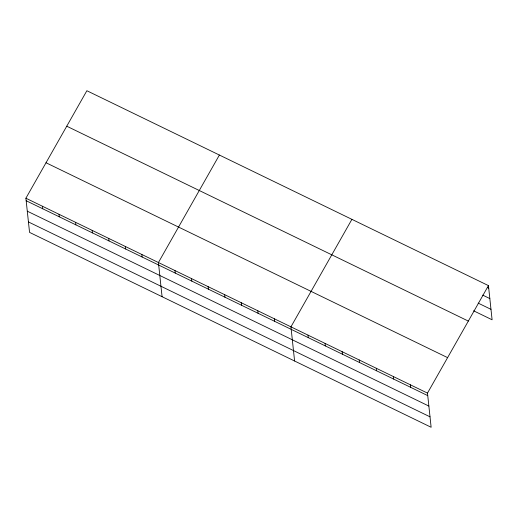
<?xml version="1.0" encoding="UTF-8"?>
<svg xmlns="http://www.w3.org/2000/svg" width="518" height="518" viewBox="0 0 518 518"><rect width="100%" height="100%" fill="white"/><g stroke="black" fill="none" stroke-linecap="round" stroke-linejoin="round"><path stroke-width="0.78" d="M488.448 285.612L427.48 393.104L431.131 427.272L29.552 232.388L25.9 198.219L86.869 90.728L488.448 285.612L492.1 319.781L473.614 310.806M219.392 155.037L158.424 262.535L162.076 296.704M351.91 219.347L290.941 326.845L294.593 361.014M487.296 287.438L488.72 288.131M482.724 295.124L489.834 298.575M478.185 303.121L490.986 309.337M66.751 126.198L468.33 321.082M46.018 162.749L447.597 357.634M25.9 198.219L427.48 393.104M26.172 200.738L427.745 395.623M27.286 211.182L428.865 406.067M28.438 221.944L430.011 416.828M410.411 384.822L410.683 387.341M393.343 376.541L393.615 379.059M376.275 368.259L376.547 370.778M359.214 359.978L359.479 362.49M342.145 351.69L342.411 354.208M325.077 343.408L325.343 345.927M308.009 335.127L308.281 337.645M274.378 318.803L274.644 321.322M257.809 310.768L258.081 313.286M241.246 302.726L241.517 305.244M224.682 294.69L224.948 297.209M208.119 286.648L208.385 289.167M191.55 278.613L191.822 281.125M174.987 270.571L175.252 273.09M141.854 254.493L142.126 257.012M125.291 246.451L125.557 248.97M108.728 238.416L108.994 240.935M92.159 230.374L92.431 232.893M75.596 222.339L75.868 224.857M59.033 214.297L59.298 216.815M42.463 206.261L42.735 208.78"/></g></svg>
